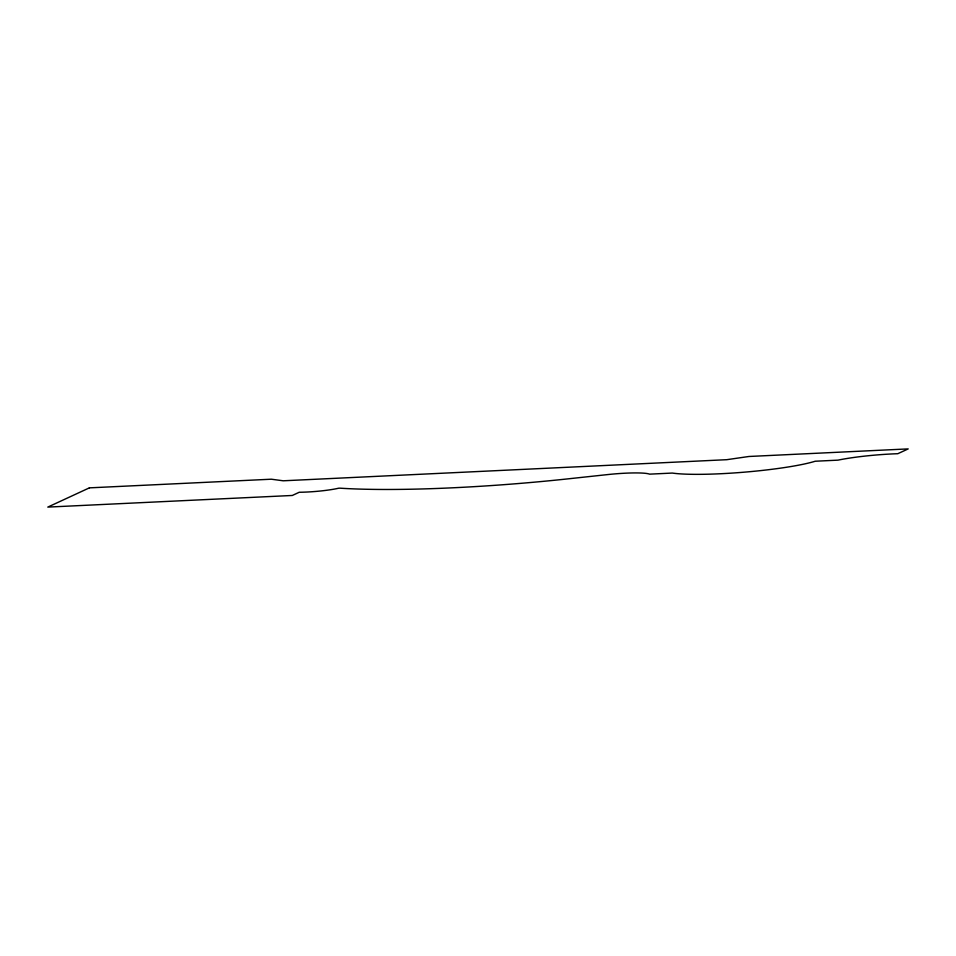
<?xml version="1.0" encoding="UTF-8"?>
<svg xmlns="http://www.w3.org/2000/svg" width="956" height="956" viewBox="0 0 956 956"><rect width="100%" height="100%" fill="white"/><g stroke="black" fill="none" stroke-linecap="round" stroke-linejoin="round"><path stroke-width="1.43" d="M89.386 487.859L47.8 507.098L292.309 495.471L299.24 492.256A29.361 3.37 -4.8 0 0 338.555 488.229L339.954 488.169A230.444 26.481 -4.8 0 0 569.513 478.693L607.801 474.57A35.444 4.075 -4.8 0 1 649.566 474.152L672.307 473.065A80.543 9.261 -4.8 0 0 743.744 472.216A80.543 9.261 -4.8 0 0 815.217 461.234L837.97 460.147A53.058 6.095 -4.8 0 1 897.803 453.706L908.2 448.902L748.99 456.478L726.727 459.693L283.203 480.796L271.349 479.207L89.386 487.859"/></g></svg>
